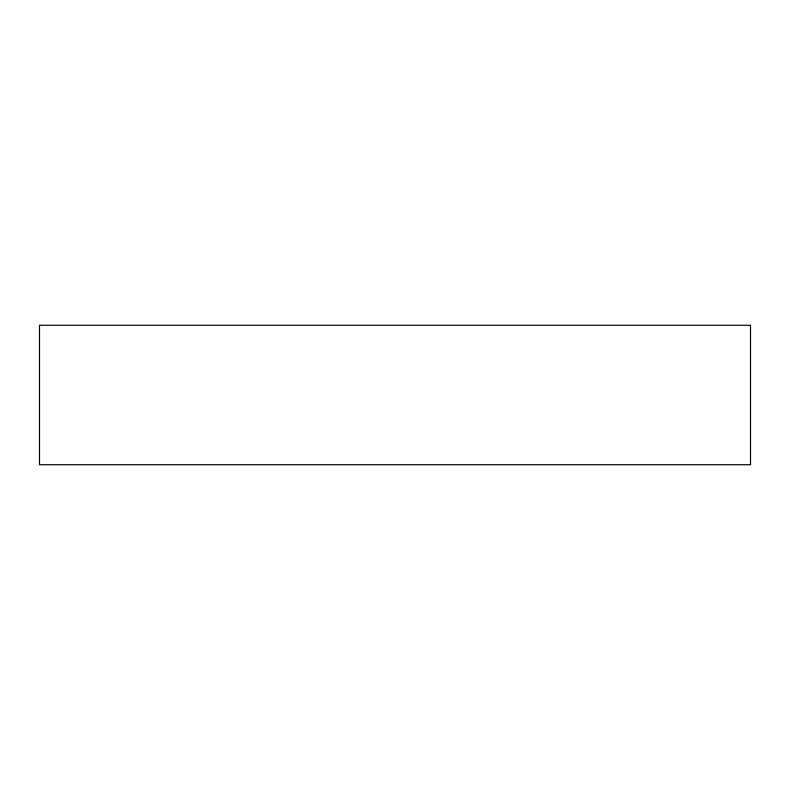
<?xml version="1.0" encoding="UTF-8"?>
<svg xmlns="http://www.w3.org/2000/svg" width="790" height="790" viewBox="0 0 790 790"><rect width="100%" height="100%" fill="white"/><g stroke="black" fill="none" stroke-linecap="round" stroke-linejoin="round"><path stroke-width="1.19" d="M750.5 325.273L39.5 325.273L39.5 464.727L750.5 464.727L750.5 325.273"/></g></svg>
